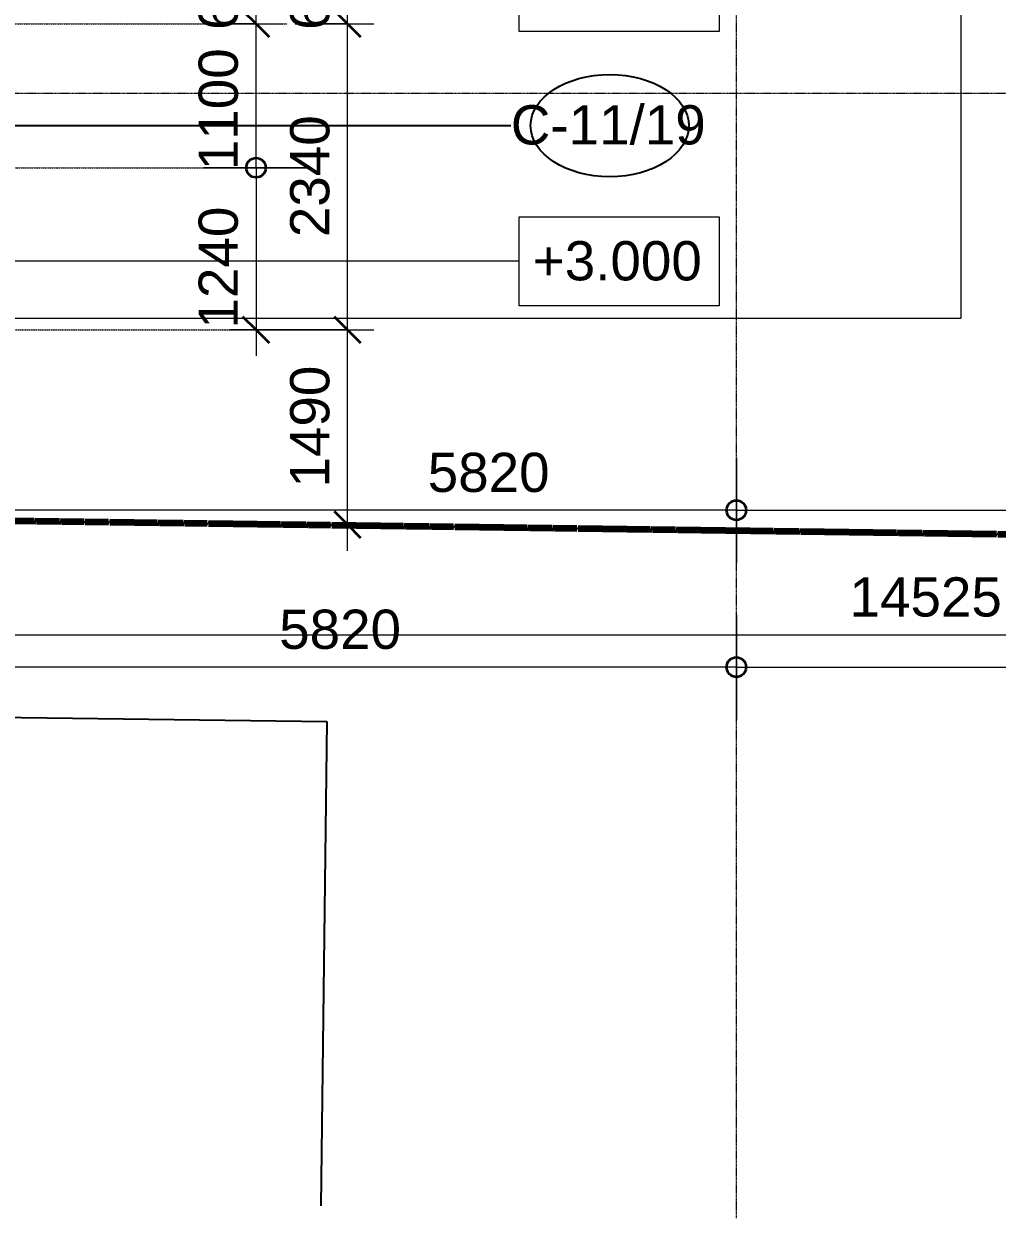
# Model space of a CAD drawing. Header units: millimetres. Extents: x -712454 to -640739, y -26917 to 7174.
# Drawn here: x -659493 to -652048, y -26917 to -17783 of the extents above; entities that cross this region are included whole.
import ezdxf

# ---------------------------------------------------------------- set-up
doc = ezdxf.new("R2010")
doc.units = ezdxf.units.MM
for name, pattern in [('DPA_Grid _ Level 100', [10, 5.5, -1.6, 1.3, -1.6]), ('DPA_Hidden 100', [7.2, 4.7, -2.5]), ('DPA_Hidden 50', [3, 2, -1]), ('DPA_ROW', [32.5, 15, -2.5, 5, -2.5, 5, -2.5])]:
    doc.linetypes.add(name, pattern=pattern)
for name, color, linetype, lineweight in [('A-ANNO-DIMS', 1, 'Continuous', 9), ('A-ANNO-DIMS-100', 1, 'Continuous', 9), ('A-ANNO-NOTE', 3, 'Continuous', 25), ('A-DETL', 1, 'Continuous', 70), ('A-MASS', 2, 'Continuous', 35), ('C-PROP-LINE', 10, 'DPA_ROW', 100), ('G-ANNO-TEXT', 3, 'Continuous', 9), ('S-GRID', 251, 'Continuous', 9)]:
    doc.layers.add(name, color=color, linetype=linetype, lineweight=lineweight)
doc.styles.add('Arial_2', font='arial.ttf', dxfattribs={"height": 300})
doc.dimstyles.new('DPA-DIM-3_0_C-T', dxfattribs={"dimscale": 304.8, "dimtxt": 306.07782, "dimasz": 0.492126, "dimexe": 0.656168, "dimexo": 0.0625, "dimgap": 0.164042, "dimtad": 0, "dimjust": 2, "dimdec": 0, "dimzin": 0, "dimdsep": 46, "dimtxsty": 'Arial_2', "dimblk1": 'DOTBLANK', "dimblk2": 'OBLIQUE', "dimsah": 1, "dimcen": 0.09, "dimdle": 0.656168, "dimadec": 8, "dimazin": 0, "dimtfac": 1, "dimtdec": 4, "dimtix": 1, "dimtmove": 2, "dimatfit": 3, "dimfxl": 1.312336, "dimfxlon": 1, "dimtvp": 1, "dimtolj": 1, "dimtzin": 0, "dimarcsym": 2})
doc.dimstyles.new('DPA-DIM-3_0_T-T', dxfattribs={"dimscale": 304.8, "dimtxt": 306.07782, "dimasz": 0.656168, "dimexe": 0.656168, "dimexo": 0.0625, "dimgap": 0.164042, "dimtad": 1, "dimdec": 0, "dimzin": 0, "dimdsep": 46, "dimtxsty": 'Arial_2', "dimblk1": 'OBLIQUE', "dimblk2": 'OBLIQUE', "dimsah": 1, "dimcen": 0.09, "dimdle": 0.656168, "dimadec": 8, "dimazin": 0, "dimtfac": 1, "dimtdec": 4, "dimtix": 1, "dimtmove": 0, "dimatfit": 3, "dimfxl": 1.312336, "dimfxlon": 1, "dimtvp": 1, "dimtolj": 1, "dimtzin": 0, "dimarcsym": 2})

# ---------------------------------------------------------------- blocks, each defined once
blk = doc.blocks.new('Family - ___-5116072-4213-01 ENLARGED ENTRANCE 3 GROUND LEVEL - REFLECTED CEILING PLAN')
at = {"layer": 'C-PROP-LINE'}
blk.add_line((-674523.8, -21380.7), (-645335.9, -21775.4), dxfattribs=at)
blk = doc.blocks.new('DIMBLOCK23-4213-01 ENLARGED ENTRANCE 3 GROUND LEVEL - REFLECTED CEILING PLAN')
at = {"layer": 'A-ANNO-DIMS-100'}
for p, q in [((-659862.4, -22055.3), (-659862.4, -22655.3)), ((-659862.4, -22455.3), (-659862.4, -22055.3)), ((-645337.4, -22055.3), (-645337.4, -22655.3)), ((-645337.4, -22455.3), (-645337.4, -22055.3)), ((-659862.4, -22455.3), (-645137.4, -22455.3))]:
    blk.add_line(p, q, dxfattribs=at)
at = {"layer": 'A-ANNO-DIMS-100', "lineweight": 35}
for p, q in [((-659862.4, -22455.3), (-659762.4, -22355.3)), ((-645337.4, -22455.3), (-645237.4, -22355.3)), ((-659862.4, -22455.3), (-659962.4, -22555.3)), ((-645337.4, -22455.3), (-645437.4, -22555.3))]:
    blk.add_line(p, q, dxfattribs=at)
at = {"layer": 'A-ANNO-DIMS-100', "color": 0, "insert": (-653176.7, -22015.8), "char_height": 300, "width": 1384.414, "attachment_point": 1, "line_spacing_factor": 0.941778, "style": 'Arial_2'}
blk.add_mtext('14525', dxfattribs=at)
blk = doc.blocks.new('_Oblique')
at = {"color": 0, "linetype": 'ByBlock', "lineweight": -2}
blk.add_line((-0.5, -0.5), (0.5, 0.5), dxfattribs=at)
blk = doc.blocks.new('DIMBLOCK51-4213-01 ENLARGED ENTRANCE 3 GROUND LEVEL - REFLECTED CEILING PLAN')
at = {"layer": 'A-ANNO-DIMS-100'}
for p, q in [((-658116.7, -18883), (-657516.7, -18883)), ((-657716.7, -18883), (-658116.7, -18883)), ((-657716.7, -18883), (-658116.7, -18883)), ((-657716.7, -18883), (-657716.7, -19083)), ((-657716.7, -18883), (-657516.7, -18883))]:
    blk.add_line(p, q, dxfattribs=at)
at = {"layer": 'A-ANNO-DIMS-100', "lineweight": 35}
blk.add_circle((-657716.7, -18883), 75, dxfattribs=at)
blk = doc.blocks.new('_DotBlank')
at = {"color": 0, "linetype": 'ByBlock', "lineweight": -2}
blk.add_line((-0.5, 0), (-1, 0), dxfattribs=at)
blk.add_circle((0, 0), 0.5, dxfattribs=at)
blk = doc.blocks.new('_None')
blk = doc.blocks.new('DIMBLOCK52-4213-01 ENLARGED ENTRANCE 3 GROUND LEVEL - REFLECTED CEILING PLAN')
at = {"layer": 'A-ANNO-DIMS-100'}
for p, q in [((-657716.7, -18883), (-657716.7, -17583)), ((-658116.7, -17783), (-657516.7, -17783)), ((-657716.7, -17783), (-658116.7, -17783)), ((-658116.7, -18883), (-657516.7, -18883)), ((-657716.7, -18883), (-658116.7, -18883))]:
    blk.add_line(p, q, dxfattribs=at)
at = {"layer": 'A-ANNO-DIMS-100', "lineweight": 35}
for q in [(-657816.7, -17683), (-657616.7, -17883)]:
    blk.add_line((-657716.7, -17783), q, dxfattribs=at)
at = {"layer": 'A-ANNO-DIMS-100', "color": 0, "insert": (-658156.2, -18902), "char_height": 300, "width": 1107.531, "attachment_point": 1, "rotation": 90, "line_spacing_factor": 0.941778, "style": 'Arial_2'}
blk.add_mtext('1100', dxfattribs=at)
blk = doc.blocks.new('DIMBLOCK53-4213-01 ENLARGED ENTRANCE 3 GROUND LEVEL - REFLECTED CEILING PLAN')
at = {"layer": 'A-ANNO-DIMS-100'}
for p, q in [((-657716.7, -18883), (-657716.7, -18683)), ((-657316.7, -18883), (-657916.7, -18883)), ((-657716.7, -18883), (-657916.7, -18883)), ((-657716.7, -18883), (-657316.7, -18883)), ((-657716.7, -18883), (-657316.7, -18883))]:
    blk.add_line(p, q, dxfattribs=at)
at = {"layer": 'A-ANNO-DIMS-100', "lineweight": 35}
blk.add_circle((-657716.7, -18883), 75, dxfattribs=at)
blk = doc.blocks.new('DIMBLOCK54-4213-01 ENLARGED ENTRANCE 3 GROUND LEVEL - REFLECTED CEILING PLAN')
at = {"layer": 'A-ANNO-DIMS-100'}
for p, q in [((-657316.7, -18883), (-657916.7, -18883)), ((-657716.7, -18883), (-657716.7, -20323)), ((-657716.7, -18883), (-657316.7, -18883)), ((-657316.7, -20123), (-657916.7, -20123)), ((-657716.7, -20123), (-657316.7, -20123))]:
    blk.add_line(p, q, dxfattribs=at)
at = {"layer": 'A-ANNO-DIMS-100', "lineweight": 35}
for q in [(-657816.7, -20023), (-657616.7, -20223)]:
    blk.add_line((-657716.7, -20123), q, dxfattribs=at)
at = {"layer": 'A-ANNO-DIMS-100', "color": 0, "insert": (-658156.2, -20113), "char_height": 300, "width": 1107.531, "attachment_point": 1, "rotation": 90, "line_spacing_factor": 0.941778, "style": 'Arial_2'}
blk.add_mtext('1240', dxfattribs=at)
blk = doc.blocks.new('DIMBLOCK58-4213-01 ENLARGED ENTRANCE 3 GROUND LEVEL - REFLECTED CEILING PLAN')
at = {"layer": 'A-ANNO-DIMS-100'}
for p, q in [((-657716.7, -17983), (-657716.7, -16983)), ((-658116.7, -17183), (-657516.7, -17183)), ((-657716.7, -17183), (-658116.7, -17183)), ((-658116.7, -17783), (-657516.7, -17783)), ((-657716.7, -17783), (-658116.7, -17783))]:
    blk.add_line(p, q, dxfattribs=at)
at = {"layer": 'A-ANNO-DIMS-100', "lineweight": 35}
for p, q in [((-657716.7, -17183), (-657816.7, -17083)), ((-657716.7, -17183), (-657616.7, -17283)), ((-657716.7, -17783), (-657816.7, -17683)), ((-657716.7, -17783), (-657616.7, -17883))]:
    blk.add_line(p, q, dxfattribs=at)
at = {"layer": 'A-ANNO-DIMS-100', "color": 0, "insert": (-658156.2, -17829.1), "char_height": 300, "width": 830.648, "attachment_point": 1, "rotation": 90, "line_spacing_factor": 0.941778, "style": 'Arial_2'}
blk.add_mtext('600', dxfattribs=at)
blk = doc.blocks.new('DIMBLOCK109-4213-01 ENLARGED ENTRANCE 3 GROUND LEVEL - REFLECTED CEILING PLAN')
at = {"layer": 'A-ANNO-DIMS-100'}
for p, q in [((-657016.7, -17983), (-657016.7, -16983)), ((-657416.7, -17183), (-656816.7, -17183)), ((-657016.7, -17183), (-657416.7, -17183)), ((-657416.7, -17783), (-656816.7, -17783)), ((-657016.7, -17783), (-657416.7, -17783))]:
    blk.add_line(p, q, dxfattribs=at)
at = {"layer": 'A-ANNO-DIMS-100', "lineweight": 35}
for p, q in [((-657016.7, -17183), (-657116.7, -17083)), ((-657016.7, -17183), (-656916.7, -17283)), ((-657016.7, -17783), (-657116.7, -17683)), ((-657016.7, -17783), (-656916.7, -17883))]:
    blk.add_line(p, q, dxfattribs=at)
at = {"layer": 'A-ANNO-DIMS-100', "color": 0, "insert": (-657456.2, -17829.1), "char_height": 300, "width": 830.648, "attachment_point": 1, "rotation": 90, "line_spacing_factor": 0.941778, "style": 'Arial_2'}
blk.add_mtext('600', dxfattribs=at)
blk = doc.blocks.new('DIMBLOCK110-4213-01 ENLARGED ENTRANCE 3 GROUND LEVEL - REFLECTED CEILING PLAN')
at = {"layer": 'A-ANNO-DIMS-100', "lineweight": 35}
for p, q in [((-657016.7, -20123), (-657116.7, -20023)), ((-657016.7, -20123), (-656916.7, -20223)), ((-657016.7, -21613), (-657116.7, -21513)), ((-657016.7, -21613), (-656916.7, -21713))]:
    blk.add_line(p, q, dxfattribs=at)
at = {"layer": 'A-ANNO-DIMS-100'}
for p, q in [((-657416.7, -20123), (-656816.7, -20123)), ((-657016.7, -20123), (-657416.7, -20123)), ((-657016.7, -21813), (-657016.7, -20123)), ((-657416.7, -21613), (-656816.7, -21613)), ((-657016.7, -21613), (-657416.7, -21613))]:
    blk.add_line(p, q, dxfattribs=at)
at = {"layer": 'A-ANNO-DIMS-100', "color": 0, "insert": (-657456.2, -21329.4), "char_height": 300, "width": 1107.531, "attachment_point": 1, "rotation": 90, "line_spacing_factor": 0.941778, "style": 'Arial_2'}
blk.add_mtext('1490', dxfattribs=at)
blk = doc.blocks.new('DIMBLOCK111-4213-01 ENLARGED ENTRANCE 3 GROUND LEVEL - REFLECTED CEILING PLAN')
at = {"layer": 'A-ANNO-DIMS-100'}
for p, q in [((-657016.7, -20123), (-657016.7, -17583)), ((-657416.7, -17783), (-656816.7, -17783)), ((-657016.7, -17783), (-657416.7, -17783)), ((-657416.7, -20123), (-656816.7, -20123)), ((-657016.7, -20123), (-657416.7, -20123))]:
    blk.add_line(p, q, dxfattribs=at)
at = {"layer": 'A-ANNO-DIMS-100', "lineweight": 35}
for p, q in [((-657016.7, -17783), (-657116.7, -17683)), ((-657016.7, -17783), (-656916.7, -17883)), ((-657016.7, -20123), (-657116.7, -20023)), ((-657016.7, -20123), (-656916.7, -20223))]:
    blk.add_line(p, q, dxfattribs=at)
at = {"layer": 'A-ANNO-DIMS-100', "color": 0, "insert": (-657456.2, -19414.4), "char_height": 300, "width": 1107.531, "attachment_point": 1, "rotation": 90, "line_spacing_factor": 0.941778, "style": 'Arial_2'}
blk.add_mtext('2340', dxfattribs=at)
blk = doc.blocks.new('DIMBLOCK114-4213-01 ENLARGED ENTRANCE 3 GROUND LEVEL - REFLECTED CEILING PLAN')
at = {"layer": 'A-ANNO-DIMS-100'}
for p, q in [((-654042.4, -23102.6), (-654042.4, -22502.6)), ((-654042.4, -22702.6), (-654042.4, -22502.6)), ((-654042.4, -22702.6), (-653842.4, -22702.6)), ((-654042.4, -22702.6), (-654042.4, -23102.6)), ((-654042.4, -22702.6), (-654042.4, -23102.6))]:
    blk.add_line(p, q, dxfattribs=at)
at = {"layer": 'A-ANNO-DIMS-100', "lineweight": 35}
blk.add_circle((-654042.4, -22702.6), 75, dxfattribs=at)
blk = doc.blocks.new('DIMBLOCK115-4213-01 ENLARGED ENTRANCE 3 GROUND LEVEL - REFLECTED CEILING PLAN')
at = {"layer": 'A-ANNO-DIMS-100'}
for p, q in [((-659862.4, -22302.6), (-659862.4, -22902.6)), ((-659862.4, -22702.6), (-659862.4, -22302.6)), ((-654042.4, -23102.6), (-654042.4, -22502.6)), ((-654042.4, -22702.6), (-660062.4, -22702.6)), ((-654042.4, -22702.6), (-654042.4, -23102.6))]:
    blk.add_line(p, q, dxfattribs=at)
at = {"layer": 'A-ANNO-DIMS-100', "lineweight": 35}
for q in [(-659762.4, -22602.6), (-659962.4, -22802.6)]:
    blk.add_line((-659862.4, -22702.6), q, dxfattribs=at)
at = {"layer": 'A-ANNO-DIMS-100', "color": 0, "insert": (-657539.9, -22263.1), "char_height": 300, "width": 1107.531, "attachment_point": 1, "line_spacing_factor": 0.941778, "style": 'Arial_2'}
blk.add_mtext('5820', dxfattribs=at)
blk = doc.blocks.new('DIMBLOCK116-4213-01 ENLARGED ENTRANCE 3 GROUND LEVEL - REFLECTED CEILING PLAN')
at = {"layer": 'A-ANNO-DIMS-100'}
for p, q in [((-654042.4, -22302.6), (-654042.4, -22902.6)), ((-654042.4, -22702.6), (-654042.4, -22302.6)), ((-654042.4, -22702.6), (-654042.4, -22302.6)), ((-654042.4, -22702.6), (-654242.4, -22702.6)), ((-654042.4, -22702.6), (-654042.4, -22902.6))]:
    blk.add_line(p, q, dxfattribs=at)
at = {"layer": 'A-ANNO-DIMS-100', "lineweight": 35}
blk.add_circle((-654042.4, -22702.6), 75, dxfattribs=at)
blk = doc.blocks.new('DIMBLOCK117-4213-01 ENLARGED ENTRANCE 3 GROUND LEVEL - REFLECTED CEILING PLAN')
at = {"layer": 'A-ANNO-DIMS-100'}
for p, q in [((-654042.4, -22302.6), (-654042.4, -22902.6)), ((-654042.4, -22702.6), (-654042.4, -22302.6)), ((-645337.4, -22302.6), (-645337.4, -22902.6)), ((-645337.4, -22702.6), (-645337.4, -22302.6)), ((-654042.4, -22702.6), (-645137.4, -22702.6))]:
    blk.add_line(p, q, dxfattribs=at)
at = {"layer": 'A-ANNO-DIMS-100', "lineweight": 35}
for q in [(-645237.4, -22602.6), (-645437.4, -22802.6)]:
    blk.add_line((-645337.4, -22702.6), q, dxfattribs=at)
at = {"layer": 'A-ANNO-DIMS-100', "color": 0, "insert": (-650073.2, -22263.1), "char_height": 300, "width": 1107.531, "attachment_point": 1, "line_spacing_factor": 0.941778, "style": 'Arial_2'}
blk.add_mtext('8705', dxfattribs=at)
blk = doc.blocks.new('Ceiling Tags - Ceiling Tags-9510765-4213-01 ENLARGED ENTRANCE 3 GROUND LEVEL - REFLECTED CEILING PLAN')
at = {"layer": 'A-ANNO-NOTE'}
blk.add_ellipse((0, 0), major_axis=(6.049, 0), ratio=0.646436, dxfattribs=at)
blk = doc.blocks.new('DIMBLOCK143-4213-01 ENLARGED ENTRANCE 3 GROUND LEVEL - REFLECTED CEILING PLAN')
at = {"layer": 'A-ANNO-DIMS-100'}
for p, q in [((-654042.4, -21902.6), (-654042.4, -21302.6)), ((-654042.4, -21502.6), (-654042.4, -21302.6)), ((-654042.4, -21502.6), (-653842.4, -21502.6)), ((-654042.4, -21502.6), (-654042.4, -21902.6)), ((-654042.4, -21502.6), (-654042.4, -21902.6))]:
    blk.add_line(p, q, dxfattribs=at)
at = {"layer": 'A-ANNO-DIMS-100', "lineweight": 35}
blk.add_circle((-654042.4, -21502.6), 75, dxfattribs=at)
blk = doc.blocks.new('DIMBLOCK144-4213-01 ENLARGED ENTRANCE 3 GROUND LEVEL - REFLECTED CEILING PLAN')
at = {"layer": 'A-ANNO-DIMS-100'}
for p, q in [((-659862.4, -21102.6), (-659862.4, -21702.6)), ((-659862.4, -21502.6), (-659862.4, -21102.6)), ((-654042.4, -21902.6), (-654042.4, -21302.6)), ((-654042.4, -21502.6), (-660062.4, -21502.6)), ((-654042.4, -21502.6), (-654042.4, -21902.6))]:
    blk.add_line(p, q, dxfattribs=at)
at = {"layer": 'A-ANNO-DIMS-100', "lineweight": 35}
for q in [(-659762.4, -21402.6), (-659962.4, -21602.6)]:
    blk.add_line((-659862.4, -21502.6), q, dxfattribs=at)
at = {"layer": 'A-ANNO-DIMS-100', "color": 0, "insert": (-656403.5, -21063.1), "char_height": 300, "width": 1107.531, "attachment_point": 1, "line_spacing_factor": 0.941778, "style": 'Arial_2'}
blk.add_mtext('5820', dxfattribs=at)
blk = doc.blocks.new('DIMBLOCK145-4213-01 ENLARGED ENTRANCE 3 GROUND LEVEL - REFLECTED CEILING PLAN')
at = {"layer": 'A-ANNO-DIMS-100'}
for p, q in [((-654042.4, -21102.6), (-654042.4, -21702.6)), ((-654042.4, -21502.6), (-654042.4, -21102.6)), ((-654042.4, -21502.6), (-654042.4, -21102.6)), ((-654042.4, -21502.6), (-654242.4, -21502.6)), ((-654042.4, -21502.6), (-654042.4, -21702.6))]:
    blk.add_line(p, q, dxfattribs=at)
at = {"layer": 'A-ANNO-DIMS-100', "lineweight": 35}
blk.add_circle((-654042.4, -21502.6), 75, dxfattribs=at)
blk = doc.blocks.new('DIMBLOCK146-4213-01 ENLARGED ENTRANCE 3 GROUND LEVEL - REFLECTED CEILING PLAN')
at = {"layer": 'A-ANNO-DIMS-100'}
for p, q in [((-654042.4, -21102.6), (-654042.4, -21702.6)), ((-654042.4, -21502.6), (-654042.4, -21102.6)), ((-645342.8, -21102.6), (-645342.8, -21702.6)), ((-645342.8, -21502.6), (-645342.8, -21102.6)), ((-654042.4, -21502.6), (-645142.8, -21502.6))]:
    blk.add_line(p, q, dxfattribs=at)
at = {"layer": 'A-ANNO-DIMS-100', "lineweight": 35}
for q in [(-645242.8, -21402.6), (-645442.8, -21602.6)]:
    blk.add_line((-645342.8, -21502.6), q, dxfattribs=at)
at = {"layer": 'A-ANNO-DIMS-100', "color": 0, "insert": (-650057, -21063.1), "char_height": 300, "width": 1107.531, "attachment_point": 1, "line_spacing_factor": 0.941778, "style": 'Arial_2'}
blk.add_mtext('8700', dxfattribs=at)

msp = doc.modelspace()

# ---------------------------------------------------------------- linework, layer by layer
at = {"layer": 'A-ANNO-NOTE'}
msp.add_line((-662664.7, -18561.2), (-655767.9, -18561.2), dxfattribs=at)
at = {"layer": 'A-DETL', "linetype": 'DPA_Hidden 100', "lineweight": 9}
for p, q in [((-652322.4, -20033), (-652322.4, 2544.8)), ((-699137.4, -20033), (-652322.4, -20033))]:
    msp.add_line(p, q, dxfattribs=at)
at = {"layer": 'A-DETL', "color": 8, "linetype": 'DPA_Hidden 50', "lineweight": 9}
for p, q in [((-660060.9, -17783), (-657482.4, -17783)), ((-682232.4, -18883), (-657482.4, -18883)), ((-660607.4, -20123), (-657482.4, -20123)), ((-657426.5, -21613), (-656926.5, -21613))]:
    msp.add_line(p, q, dxfattribs=at)
at = {"layer": 'A-MASS', "lineweight": 25}
for p, q in [((-695788.6, -22638), (-657176, -23117.8)), ((-657176, -23117.8), (-657222.1, -26823.1))]:
    msp.add_line(p, q, dxfattribs=at)
at = {"layer": 'G-ANNO-TEXT', "color": 50}
msp.add_line((-662620.4, -19594.7), (-655703.3, -19594.7), dxfattribs=at)
at = {"layer": 'G-ANNO-TEXT', "color": 50, "flags": 128}
for points in [[(-655703.3, -17157.8), (-654173.9, -17157.8), (-654173.9, -17840.2), (-655703.3, -17840.2)], [(-655703.3, -19257.8), (-654173.9, -19257.8), (-654173.9, -19940.2), (-655703.3, -19940.2)]]:
    msp.add_lwpolyline(points, close=True, dxfattribs=at)
at = {"layer": 'S-GRID', "linetype": 'DPA_Grid _ Level 100'}
for p, q in [((-654042.4, -26917.1), (-654042.4, 4761.8)), ((-711553.5, -18313), (-641560, -18313))]:
    msp.add_line(p, q, dxfattribs=at)

# ---------------------------------------------------------------- block references
at = {"layer": 'A-ANNO-NOTE', "xscale": 100, "yscale": 100, "zscale": 100}
msp.add_blockref('Ceiling Tags - Ceiling Tags-9510765-4213-01 ENLARGED ENTRANCE 3 GROUND LEVEL - REFLECTED CEILING PLAN', (-655011.5, -18561.2), dxfattribs=at)
at = {"layer": 'C-PROP-LINE'}
msp.add_blockref('Family - ___-5116072-4213-01 ENLARGED ENTRANCE 3 GROUND LEVEL - REFLECTED CEILING PLAN', (0, 0), dxfattribs=at)

# ---------------------------------------------------------------- texts
at = {"layer": 'A-ANNO-NOTE', "lineweight": 9, "insert": (-655767.9, -18405), "char_height": 300, "width": 1835.864, "attachment_point": 1, "style": 'Arial_2'}
msp.add_mtext('C-11/19', dxfattribs=at)
at = {"layer": 'G-ANNO-TEXT', "color": 7, "insert": (-655600.1, -19444.7), "char_height": 300, "width": 1595.358, "attachment_point": 1, "style": 'Arial_2'}
msp.add_mtext('+3.000', dxfattribs=at)

# ---------------------------------------------------------------- dimensions: what is measured, and where the dimension line sits
at = {"layer": 'A-ANNO-DIMS'}
for base, p1, p2, override, picture, middle in [((-657716.7, -17183), (-658116.7, -17783), (-658116.7, -17183), {"dimpost": '<>', "dimfxl": 600}, 'DIMBLOCK58-4213-01 ENLARGED ENTRANCE 3 GROUND LEVEL - REFLECTED CEILING PLAN', (-657919.9, -17483)), ((-657016.7, -17183), (-657416.7, -17783), (-657416.7, -17183), {"dimpost": '<>', "dimfxl": 600}, 'DIMBLOCK109-4213-01 ENLARGED ENTRANCE 3 GROUND LEVEL - REFLECTED CEILING PLAN', (-657219.9, -17483)), ((-657016.7, -17783), (-657416.7, -20123), (-657416.7, -17783), {"dimpost": '<>', "dimfxl": 2339.978857}, 'DIMBLOCK111-4213-01 ENLARGED ENTRANCE 3 GROUND LEVEL - REFLECTED CEILING PLAN', (-657220, -18953)), ((-657016.7, -20123), (-657416.7, -21613), (-657416.7, -20123), {"dimpost": '<>', "dimfxl": 1490}, 'DIMBLOCK110-4213-01 ENLARGED ENTRANCE 3 GROUND LEVEL - REFLECTED CEILING PLAN', (-657219.9, -20868))]:
    dim = msp.add_linear_dim(base=base, p1=p1, p2=p2, angle=90, dimstyle='DPA-DIM-3_0_T-T', override=override, dxfattribs=at)
    dim.commit()
    dim.dimension.update_dxf_attribs({"geometry": picture, "text_midpoint": middle})
for base, p1, p2, override, picture, middle in [((-657716.7, -17783), (-658116.7, -18883), (-658116.7, -17783), {"dimpost": '<>', "dimfxl": 1099.978857}, 'DIMBLOCK52-4213-01 ENLARGED ENTRANCE 3 GROUND LEVEL - REFLECTED CEILING PLAN', (-657956.2, -18348.2)), ((-657716.7, -20123), (-657316.7, -18883), (-657316.7, -20123), {"dimpost": '<>', "dimfxl": 1240}, 'DIMBLOCK54-4213-01 ENLARGED ENTRANCE 3 GROUND LEVEL - REFLECTED CEILING PLAN', (-657956.2, -19559.2))]:
    dim = msp.add_linear_dim(base=base, p1=p1, p2=p2, angle=90, dimstyle='DPA-DIM-3_0_C-T', override=override, dxfattribs=at)
    dim.commit()
    dim.dimension.update_dxf_attribs({"geometry": picture, "text_midpoint": middle, "dimtype": 160, "text_rotation": 90})
for p1, p2, picture in [((-657575.3, -18883), (-657575.3, -18883), 'DIMBLOCK53-4213-01 ENLARGED ENTRANCE 3 GROUND LEVEL - REFLECTED CEILING PLAN'), ((-657858.1, -18883), (-657858.1, -18883), 'DIMBLOCK51-4213-01 ENLARGED ENTRANCE 3 GROUND LEVEL - REFLECTED CEILING PLAN')]:
    dim = msp.add_linear_dim(base=(-657716.7, -18883), p1=p1, p2=p2, angle=90, text=' ', dimstyle='DPA-DIM-3_0_C-T', override={"dimpost": '<>', "dimblk": 'None', "dimse1": 1, "dimse2": 1, "dimsd1": 1, "dimsd2": 1, "dimfxl": 0}, dxfattribs=at)
    dim.commit()
    dim.dimension.update_dxf_attribs({"geometry": picture, "text_midpoint": (-657716.7, -18883)})
for base, p1, p2, override, picture, middle in [((-659862.4, -21502.6), (-654042.4, -21902.6), (-659862.4, -21102.6), {"dimpost": '<>', "dimfxl": 5874.725526}, 'DIMBLOCK144-4213-01 ENLARGED ENTRANCE 3 GROUND LEVEL - REFLECTED CEILING PLAN', (-655849.7, -21263.1)), ((-645342.8, -21502.6), (-654042.4, -21102.6), (-645342.8, -21102.6), {"dimpost": '<>', "dimfxl": 8699.59422}, 'DIMBLOCK146-4213-01 ENLARGED ENTRANCE 3 GROUND LEVEL - REFLECTED CEILING PLAN', (-649503.2, -21263.1)), ((-659862.4, -22702.6), (-654042.4, -23102.6), (-659862.4, -22302.6), {"dimpost": '<>', "dimfxl": 5874.725526}, 'DIMBLOCK115-4213-01 ENLARGED ENTRANCE 3 GROUND LEVEL - REFLECTED CEILING PLAN', (-656986.1, -22463.1)), ((-645337.4, -22702.6), (-654042.4, -22302.6), (-645337.4, -22302.6), {"dimpost": '<>', "dimfxl": 8705}, 'DIMBLOCK117-4213-01 ENLARGED ENTRANCE 3 GROUND LEVEL - REFLECTED CEILING PLAN', (-649519.4, -22463.1))]:
    dim = msp.add_linear_dim(base=base, p1=p1, p2=p2, dimstyle='DPA-DIM-3_0_C-T', override=override, dxfattribs=at)
    dim.commit()
    dim.dimension.update_dxf_attribs({"geometry": picture, "text_midpoint": middle, "dimtype": 160})
for base, p1, p2, picture, middle in [((-654042.4, -21502.6), (-654042.4, -21361.2), (-654042.4, -21361.2), 'DIMBLOCK145-4213-01 ENLARGED ENTRANCE 3 GROUND LEVEL - REFLECTED CEILING PLAN', (-654042.4, -21502.6)), ((-654042.4, -21502.6), (-654042.4, -21644), (-654042.4, -21644), 'DIMBLOCK143-4213-01 ENLARGED ENTRANCE 3 GROUND LEVEL - REFLECTED CEILING PLAN', (-654042.4, -21502.6)), ((-654042.4, -22702.6), (-654042.4, -22561.2), (-654042.4, -22561.2), 'DIMBLOCK116-4213-01 ENLARGED ENTRANCE 3 GROUND LEVEL - REFLECTED CEILING PLAN', (-654042.4, -22702.6)), ((-654042.4, -22702.6), (-654042.4, -22844), (-654042.4, -22844), 'DIMBLOCK114-4213-01 ENLARGED ENTRANCE 3 GROUND LEVEL - REFLECTED CEILING PLAN', (-654042.4, -22702.6))]:
    dim = msp.add_linear_dim(base=base, p1=p1, p2=p2, text=' ', dimstyle='DPA-DIM-3_0_C-T', override={"dimpost": '<>', "dimblk": 'None', "dimse1": 1, "dimse2": 1, "dimsd1": 1, "dimsd2": 1, "dimfxl": 0}, dxfattribs=at)
    dim.commit()
    dim.dimension.update_dxf_attribs({"geometry": picture, "text_midpoint": middle})
dim = msp.add_linear_dim(base=(-645337.4, -22455.3), p1=(-659862.4, -22055.3), p2=(-645337.4, -22055.3), dimstyle='DPA-DIM-3_0_T-T', override={"dimpost": '<>', "dimfxl": 14525}, dxfattribs=at)
dim.commit()
dim.dimension.update_dxf_attribs({"geometry": 'DIMBLOCK23-4213-01 ENLARGED ENTRANCE 3 GROUND LEVEL - REFLECTED CEILING PLAN', "text_midpoint": (-652599.9, -22252.1)})

doc.saveas('drawing.dxf')
